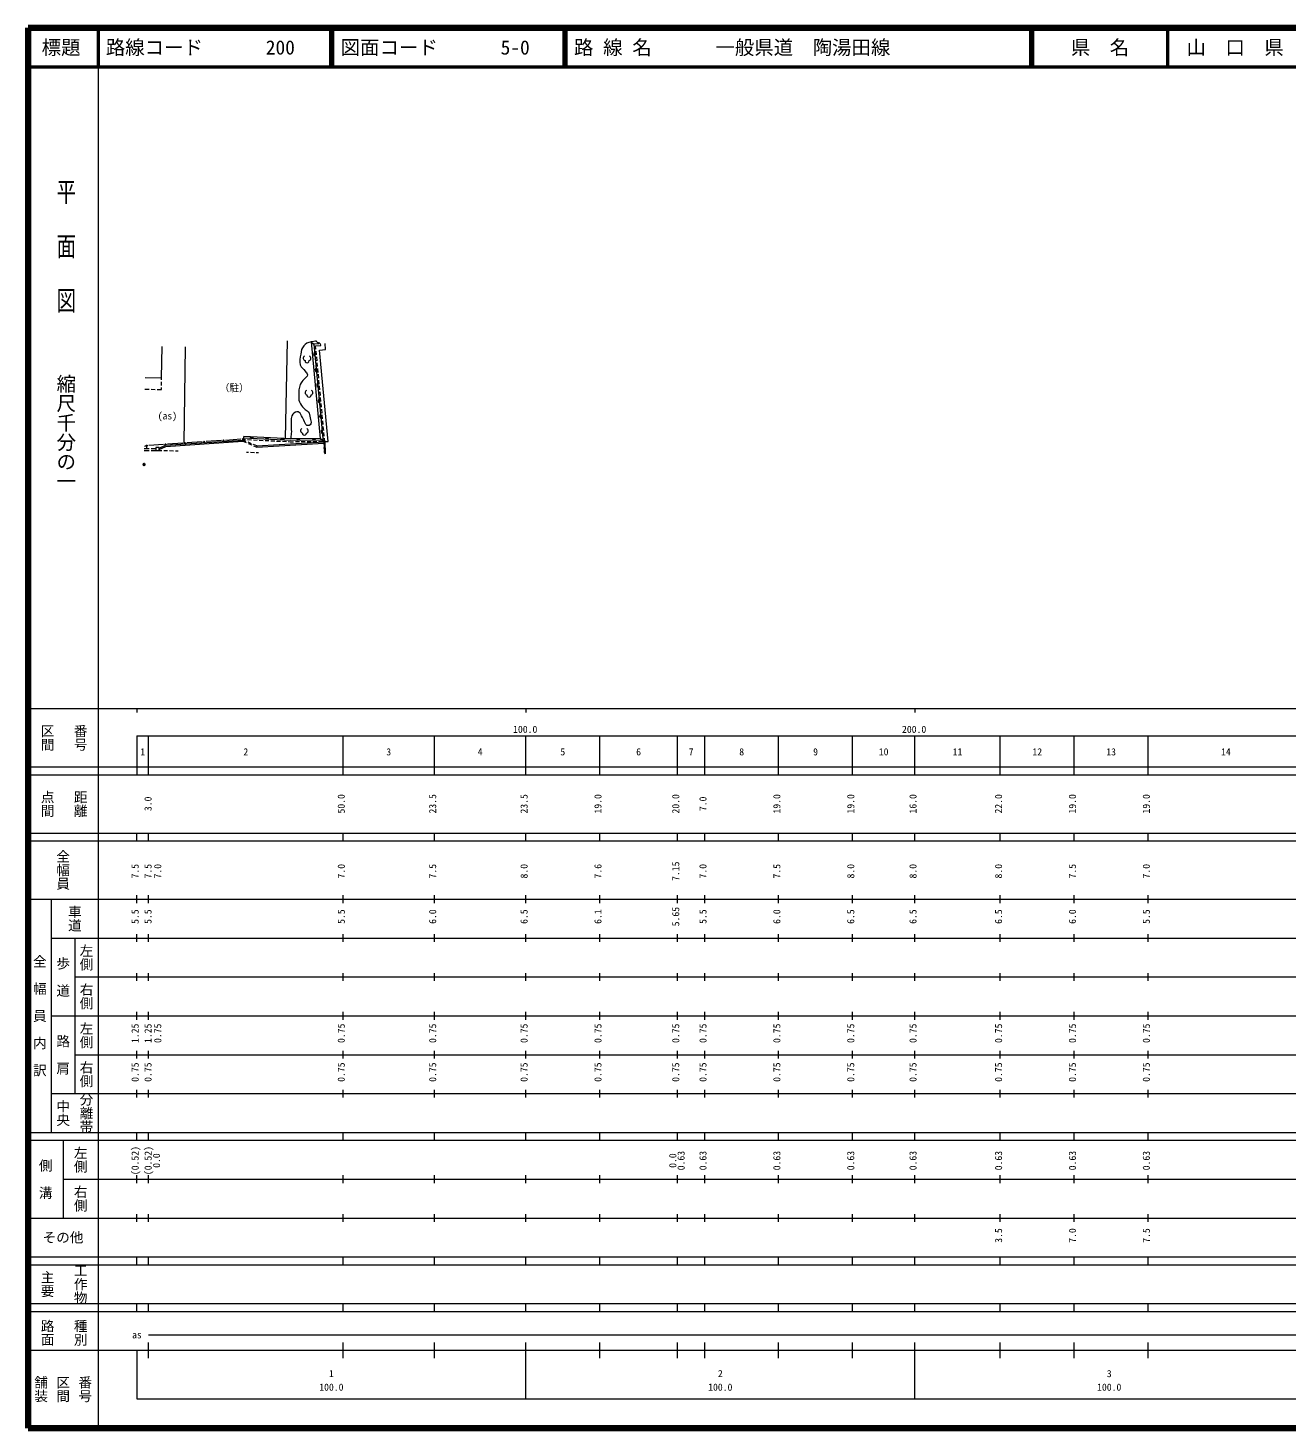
# Model space of a CAD drawing. Units: millimetres on the paper, with parts at other scales. Extents: x 40 to 680, y 20 to 380.
# Drawn here: x 40 to 363.7, y 20 to 380 of the extents above; entities that cross this region are included whole.
import ezdxf
from ezdxf.enums import TextEntityAlignment as Align

# ---------------------------------------------------------------- set-up
doc = ezdxf.new("R2010")
doc.units = ezdxf.units.MM
doc.header["$PDMODE"] = 32
doc.header["$PDSIZE"] = 0.5
for name, color, linetype, lineweight in [('M-BGD', 7, 'Continuous', 13), ('M-TTL', 2, 'Continuous', 140), ('M-TTL-BAND', 7, 'Continuous', 13), ('M-TTL-LINE', 7, 'Continuous', 50)]:
    doc.layers.add(name, color=color, linetype=linetype, lineweight=lineweight)
doc.layers.add('M-OTRS', color=6, linetype='Continuous')
doc.layers.add('M-TTL-TXT', color=7, linetype='Continuous')
doc.styles.add('@ＭＳ ゴシック', font='')
doc.styles.add('ＭＳ ゴシック', font='')
doc.styles.get('@ＭＳ ゴシック').set_extended_font_data('@MS Gothic')
doc.styles.get('ＭＳ ゴシック').set_extended_font_data('MS Gothic')

msp = doc.modelspace()

# ---------------------------------------------------------------- linework, layer by layer
at = {"layer": 'M-BGD'}
for p, q in [((106.201, 274.425), (106.682, 299.573)), ((112.788, 299.285), (115.145, 274.457)), ((115.26, 298.394), (115.245, 298.866)), ((74.355, 290.05), (74.475, 298.123)), ((80.163, 273.256), (80.531, 298.033)), ((113.527, 298.665), (115.903, 273.596)), ((113.963, 298.297), (115.26, 298.394)), ((114.047, 297.414), (113.963, 298.297)), ((114.189, 295.921), (114.094, 296.916)), ((114.33, 294.428), (114.236, 295.423)), ((114.472, 292.934), (114.377, 293.93)), ((114.613, 291.441), (114.519, 292.437)), ((70.101, 290.114), (74.355, 290.05)), ((74.325, 288.051), (74.34, 289.05)), ((74.348, 289.55), (74.355, 290.05)), ((114.755, 289.948), (114.66, 290.943)), ((114.896, 288.454), (114.802, 289.45)), ((70.068, 287.114), (71.189, 287.097)), ((71.689, 287.09), (72.689, 287.075)), ((73.189, 287.067), (74.31, 287.051)), ((74.31, 287.051), (74.318, 287.551)), ((115.038, 286.961), (114.943, 287.957)), ((115.179, 285.468), (115.085, 286.463)), ((115.321, 283.975), (115.227, 284.97)), ((115.463, 282.481), (115.368, 283.477)), ((115.604, 280.988), (115.51, 281.983)), ((115.746, 279.495), (115.651, 280.49)), ((115.887, 278.001), (115.793, 278.997)), ((116.029, 276.508), (115.934, 277.504)), ((89.776, 273.902), (85.796, 273.634)), ((94.753, 274.236), (90.773, 273.969)), ((95.222, 274.051), (95.243, 273.752)), ((96.116, 273.673), (95.222, 274.051)), ((95.243, 273.752), (96.135, 273.374)), ((95.944, 274.101), (95.432, 274.126)), ((97.443, 274.027), (96.444, 274.076)), ((98.941, 273.953), (97.942, 274.002)), ((100.439, 273.879), (99.44, 273.928)), ((101.937, 273.805), (100.938, 273.854)), ((103.435, 273.731), (102.436, 273.78)), ((104.933, 273.657), (103.935, 273.706)), ((106.432, 273.583), (105.433, 273.632)), ((114.271, 273.609), (113.271, 273.598)), ((115.599, 273.624), (114.771, 273.615)), ((115.595, 274.024), (115.145, 274.457)), ((115.595, 274.024), (115.599, 273.624)), ((115.599, 273.624), (115.903, 273.596)), ((115.903, 273.596), (116.301, 273.634)), ((116.047, 273.555), (116.301, 273.634)), ((116.17, 275.015), (116.076, 276.01)), ((116.301, 273.634), (116.218, 274.517)), ((116.301, 273.634), (116.434, 270.514)), ((69.898, 271.342), (71.144, 271.345)), ((69.903, 271.842), (71.146, 271.845)), ((69.911, 272.505), (70.499, 272.525)), ((70.499, 272.525), (70.49, 271.843)), ((74.843, 272.896), (71.025, 272.622)), ((71.644, 271.346), (72.891, 271.349)), ((71.646, 271.846), (72.89, 271.849)), ((73.691, 271.35), (74.406, 271.342)), ((74.906, 271.337), (75.906, 271.326)), ((79.821, 273.233), (75.841, 272.965)), ((76.406, 271.32), (77.406, 271.309)), ((77.906, 271.303), (78.621, 271.295)), ((84.798, 273.567), (80.818, 273.3)), ((96.15, 270.926), (96.705, 270.912)), ((97.498, 273.089), (96.577, 273.479)), ((96.596, 273.179), (97.517, 272.79)), ((97.205, 270.899), (98.204, 270.872)), ((98.852, 272.517), (97.958, 272.894)), ((97.977, 272.595), (98.87, 272.217)), ((98.704, 270.859), (99.259, 270.845)), ((98.852, 272.517), (116.047, 273.555)), ((98.852, 272.517), (98.87, 272.217)), ((98.87, 272.217), (116.066, 273.256)), ((107.443, 273.533), (106.931, 273.558)), ((108.271, 273.542), (107.443, 273.533)), ((109.771, 273.559), (108.771, 273.548)), ((111.271, 273.576), (110.271, 273.565)), ((112.771, 273.593), (111.771, 273.581)), ((116.047, 273.555), (116.066, 273.256)), ((116.066, 273.256), (116.434, 270.514))]:
    msp.add_line(p, q, dxfattribs=at)
for points in [[(114.094, 299.431), (112.788, 299.285), (113.527, 298.665)], [(114.816, 299.254), (114.816, 298.778), (113.527, 298.665)], [(114.816, 298.778), (114.094, 299.431), (114.099, 299.682)], [(116.301, 273.634), (117.193, 273.637), (114.957, 297.194), (116.504, 297.318), (116.431, 298.85)], [(73.689, 271.916), (75.354, 272.707), (95.222, 274.051)], [(73.69, 271.585), (75.431, 272.412), (95.243, 273.752)], [(95.432, 274.126), (95.452, 274.525), (95.457, 274.959)], [(115.595, 274.024), (107.451, 273.933), (95.452, 274.525)], [(115.145, 274.457), (107.46, 274.362), (95.457, 274.959)]]:
    msp.add_lwpolyline(points, dxfattribs=at)
msp.add_lwpolyline([(72.89, 271.849), (72.891, 271.349), (73.691, 271.35), (73.689, 272.15), (72.889, 272.149)], close=True, dxfattribs=at)
for centre in [(85.297, 273.601), (90.275, 273.935), (95.252, 274.27), (70.526, 272.587), (75.342, 272.932), (80.319, 273.266)]:
    msp.add_circle(centre, 0.15, dxfattribs=at)
for centre, radius, start, end in [((111.355, 295.058), 0.599, 113.41499, 257.24843), ((112.158, 295.058), 0.599, 282.68482, 66.51826), ((114.037, 296.111), 0.567, 123.48764, 247.34266), ((111.756, 294.442), 0.534, 176.49522, 3.43804), ((114.414, 292.129), 0.567, 123.48764, 247.34266), ((114.792, 288.147), 0.567, 123.48764, 247.34266), ((111.853, 286.22), 0.599, 113.41499, 257.24843), ((112.254, 285.604), 0.534, 176.49522, 3.43804), ((112.656, 286.22), 0.599, 282.68482, 66.51826), ((115.169, 284.164), 0.567, 123.48764, 247.34266), ((115.547, 280.182), 0.567, 123.48764, 247.34266), ((97.443, 274.16), 0.567, 25.24603, 149.10106), ((101.438, 273.963), 0.567, 25.24603, 149.10106), ((105.433, 273.766), 0.567, 25.24603, 149.10106), ((109.526, 273.69), 0.567, 28.71467, 152.5697), ((110.673, 276.432), 0.599, 113.41499, 257.24843), ((111.074, 275.816), 0.534, 176.49522, 3.43804), ((111.476, 276.432), 0.599, 282.68482, 66.51826), ((113.526, 273.734), 0.567, 28.71467, 152.5697), ((115.924, 276.2), 0.567, 123.48764, 247.34266), ((116.624, 273.127), 0.601, 122.50261, 242.3628), ((116.668, 272.087), 0.601, 122.50261, 242.3628), ((116.713, 271.047), 0.601, 122.50261, 242.3628)]:
    msp.add_arc(centre, radius, start, end, dxfattribs=at)
msp.add_open_spline([(112.788, 299.285), (111.956, 299.047), (111.436, 298.893), (110.88, 298.255), (110.31, 297.602), (110.287, 297.02), (110.133, 296.167), (109.938, 295.091), (109.727, 294.424), (110.019, 293.371), (110.234, 292.599), (110.793, 292.388), (111.249, 291.729), (111.495, 291.374), (111.835, 291.229), (111.845, 290.796), (111.858, 290.246), (111.317, 290.119), (110.987, 289.678), (110.598, 289.161), (110.248, 288.94), (110.016, 288.336), (109.626, 287.319), (109.598, 286.667), (109.604, 285.577), (109.608, 284.923), (109.515, 284.51), (109.781, 283.911), (110.119, 283.149), (110.395, 282.738), (110.982, 282.146), (111.355, 281.769), (111.744, 281.748), (112.063, 281.325), (112.446, 280.817), (112.386, 280.382), (112.51, 279.758), (112.627, 279.168), (112.974, 278.763), (112.695, 278.229), (112.499, 277.853), (112.073, 277.667), (111.688, 277.82), (111.155, 278.031), (111.277, 278.642), (110.943, 279.125), (110.314, 280.037), (110.138, 281.454), (109.154, 281.326), (108.567, 281.25), (108.094, 280.86), (107.849, 280.246), (107.469, 279.297), (107.686, 278.657), (107.661, 277.635), (107.642, 276.893), (107.77, 276.473), (107.697, 275.734), (107.643, 275.193), (107.607, 274.985), (107.46, 274.362)], degree=3, knots=[0, 0, 0, 0, 1, 1, 1, 2, 2, 2, 3, 3, 3, 4, 4, 4, 5, 5, 5, 6, 6, 6, 7, 7, 7, 8, 8, 8, 9, 9, 9, 10, 10, 10, 11, 11, 11, 12, 12, 12, 13, 13, 13, 14, 14, 14, 15, 15, 15, 16, 16, 16, 17, 17, 17, 18, 18, 18, 19, 19, 19, 20, 20, 20, 20], dxfattribs=at)
at = {"layer": 'M-OTRS'}
msp.add_point((69.831, 267.766), dxfattribs=at)
at = {"layer": 'M-TTL'}
for p, q in [((40, 380), (40, 20)), ((680, 380), (40, 380)), ((40, 20), (680, 20))]:
    msp.add_line(p, q, dxfattribs=at)
at = {"layer": 'M-TTL-BAND'}
for p, q in [((58, 370), (58, 20)), ((40, 205), (579, 205)), ((68, 205), (68, 204)), ((168, 205), (168, 204)), ((268, 205), (268, 204)), ((68, 198), (579, 198)), ((68, 198), (68, 188)), ((71, 188), (71, 198)), ((121, 188), (121, 198)), ((144.5, 188), (144.5, 198)), ((168, 188), (168, 198)), ((187, 188), (187, 198)), ((207, 188), (207, 198)), ((214, 188), (214, 198)), ((233, 188), (233, 198)), ((252, 188), (252, 198)), ((268, 188), (268, 198)), ((290, 188), (290, 198)), ((309, 188), (309, 198)), ((328, 188), (328, 198)), ((40, 190), (579, 190)), ((40, 188), (579, 188)), ((40, 173), (579, 173)), ((68, 171), (68, 173)), ((71, 171), (71, 173)), ((121, 171), (121, 173)), ((144.5, 171), (144.5, 173)), ((168, 171), (168, 173)), ((187, 171), (187, 173)), ((207, 171), (207, 173)), ((214, 171), (214, 173)), ((233, 171), (233, 173)), ((252, 171), (252, 173)), ((268, 171), (268, 173)), ((290, 171), (290, 173)), ((309, 171), (309, 173)), ((328, 171), (328, 173)), ((40, 171), (579, 171)), ((40, 156), (579, 156)), ((46, 96), (46, 156)), ((68, 155), (68, 157)), ((71, 155), (71, 157)), ((121, 155), (121, 157)), ((144.5, 155), (144.5, 157)), ((168, 155), (168, 157)), ((187, 155), (187, 157)), ((207, 155), (207, 157)), ((214, 155), (214, 157)), ((233, 155), (233, 157)), ((252, 155), (252, 157)), ((268, 155), (268, 157)), ((290, 155), (290, 157)), ((309, 155), (309, 157)), ((328, 155), (328, 157)), ((46, 146), (579, 146)), ((52, 146), (52, 106)), ((68, 145), (68, 147)), ((71, 145), (71, 147)), ((121, 145), (121, 147)), ((144.5, 145), (144.5, 147)), ((168, 145), (168, 147)), ((187, 145), (187, 147)), ((207, 145), (207, 147)), ((214, 145), (214, 147)), ((233, 145), (233, 147)), ((252, 145), (252, 147)), ((268, 145), (268, 147)), ((290, 145), (290, 147)), ((309, 145), (309, 147)), ((328, 145), (328, 147)), ((68, 135), (68, 137)), ((71, 135), (71, 137)), ((121, 135), (121, 137)), ((144.5, 135), (144.5, 137)), ((168, 135), (168, 137)), ((187, 135), (187, 137)), ((207, 135), (207, 137)), ((214, 135), (214, 137)), ((233, 135), (233, 137)), ((252, 135), (252, 137)), ((268, 135), (268, 137)), ((290, 135), (290, 137)), ((309, 135), (309, 137)), ((328, 135), (328, 137)), ((52, 136), (579, 136)), ((46, 126), (579, 126)), ((68, 125), (68, 127)), ((71, 125), (71, 127)), ((121, 125), (121, 127)), ((144.5, 125), (144.5, 127)), ((168, 125), (168, 127)), ((187, 125), (187, 127)), ((207, 125), (207, 127)), ((214, 125), (214, 127)), ((233, 125), (233, 127)), ((252, 125), (252, 127)), ((268, 125), (268, 127)), ((290, 125), (290, 127)), ((309, 125), (309, 127)), ((328, 125), (328, 127)), ((52, 116), (579, 116)), ((68, 115), (68, 117)), ((71, 115), (71, 117)), ((121, 115), (121, 117)), ((144.5, 115), (144.5, 117)), ((168, 115), (168, 117)), ((187, 115), (187, 117)), ((207, 115), (207, 117)), ((214, 115), (214, 117)), ((233, 115), (233, 117)), ((252, 115), (252, 117)), ((268, 115), (268, 117)), ((290, 115), (290, 117)), ((309, 115), (309, 117)), ((328, 115), (328, 117)), ((46, 106), (579, 106)), ((68, 105), (68, 107)), ((71, 105), (71, 107)), ((121, 105), (121, 107)), ((144.5, 105), (144.5, 107)), ((168, 105), (168, 107)), ((187, 105), (187, 107)), ((207, 105), (207, 107)), ((214, 105), (214, 107)), ((233, 105), (233, 107)), ((252, 105), (252, 107)), ((268, 105), (268, 107)), ((290, 105), (290, 107)), ((309, 105), (309, 107)), ((328, 105), (328, 107)), ((40, 96), (579, 96)), ((40, 94), (579, 94)), ((49, 94), (49, 74)), ((68, 94), (68, 96)), ((71, 94), (71, 96)), ((121, 94), (121, 96)), ((144.5, 94), (144.5, 96)), ((168, 94), (168, 96)), ((187, 94), (187, 96)), ((207, 94), (207, 96)), ((214, 94), (214, 96)), ((233, 94), (233, 96)), ((252, 94), (252, 96)), ((268, 94), (268, 96)), ((290, 94), (290, 96)), ((309, 94), (309, 96)), ((328, 94), (328, 96)), ((49, 84), (579, 84)), ((68, 83), (68, 85)), ((71, 83), (71, 85)), ((121, 83), (121, 85)), ((144.5, 83), (144.5, 85)), ((168, 83), (168, 85)), ((187, 83), (187, 85)), ((207, 83), (207, 85)), ((214, 83), (214, 85)), ((233, 83), (233, 85)), ((252, 83), (252, 85)), ((268, 83), (268, 85)), ((290, 83), (290, 85)), ((309, 83), (309, 85)), ((328, 83), (328, 85)), ((40, 74), (579, 74)), ((68, 73), (68, 75)), ((71, 73), (71, 75)), ((121, 73), (121, 75)), ((144.5, 73), (144.5, 75)), ((168, 73), (168, 75)), ((187, 73), (187, 75)), ((207, 73), (207, 75)), ((214, 73), (214, 75)), ((233, 73), (233, 75)), ((252, 73), (252, 75)), ((268, 73), (268, 75)), ((290, 73), (290, 75)), ((309, 73), (309, 75)), ((328, 73), (328, 75)), ((40, 64), (579, 64)), ((40, 62), (579, 62)), ((68, 62), (68, 64)), ((71, 62), (71, 64)), ((121, 62), (121, 64)), ((144.5, 62), (144.5, 64)), ((168, 62), (168, 64)), ((187, 62), (187, 64)), ((207, 62), (207, 64)), ((214, 62), (214, 64)), ((233, 62), (233, 64)), ((252, 62), (252, 64)), ((268, 62), (268, 64)), ((290, 62), (290, 64)), ((309, 62), (309, 64)), ((328, 62), (328, 64)), ((40, 52), (579, 52)), ((68, 50), (68, 52)), ((71, 50), (71, 52)), ((121, 50), (121, 52)), ((144.5, 50), (144.5, 52)), ((168, 50), (168, 52)), ((187, 50), (187, 52)), ((207, 50), (207, 52)), ((214, 50), (214, 52)), ((233, 50), (233, 52)), ((252, 50), (252, 52)), ((268, 50), (268, 52)), ((290, 50), (290, 52)), ((309, 50), (309, 52)), ((328, 50), (328, 52)), ((40, 50), (579, 50)), ((71, 44), (540, 44)), ((40, 40), (579, 40)), ((68, 40), (68, 27.5)), ((71, 38), (71, 42)), ((121, 38), (121, 42)), ((144.5, 38), (144.5, 42)), ((168, 27.5), (168, 42)), ((187, 38), (187, 42)), ((207, 38), (207, 42)), ((214, 38), (214, 42)), ((233, 38), (233, 42)), ((252, 38), (252, 42)), ((268, 27.5), (268, 42)), ((290, 38), (290, 42)), ((309, 38), (309, 42)), ((328, 38), (328, 42)), ((68, 27.5), (579, 27.5))]:
    msp.add_line(p, q, dxfattribs=at)
at = {"layer": 'M-TTL-LINE'}
for p, q in [((58, 380), (58, 370)), ((117.75, 380), (117.75, 370)), ((118.25, 380), (118.25, 370)), ((177.75, 380), (177.75, 370)), ((178.25, 380), (178.25, 370)), ((297.75, 380), (297.75, 370)), ((298.25, 380), (298.25, 370)), ((333, 380), (333, 370)), ((40, 370), (680, 370))]:
    msp.add_line(p, q, dxfattribs=at)

# ---------------------------------------------------------------- texts
at = {"layer": 'M-BGD', "style": 'ＭＳ ゴシック'}
for s, p in [('（駐）', (93.031, 287.462)), ('(as)', (75.836, 280.267))]:
    msp.add_text(s, height=1.833, rotation=359.967, dxfattribs=at).set_placement(p, align=Align.MIDDLE_CENTER)
at = {"layer": 'M-TTL-BAND', "style": '@ＭＳ ゴシック', "width": 1.4}
msp.add_text('平  面  図', height=3.666, rotation=270, dxfattribs=at).set_placement((49.777, 306.475), align=Align.MIDDLE_RIGHT)
at = {"layer": 'M-TTL-BAND', "style": '@ＭＳ ゴシック'}
msp.add_text('縮尺千分の一', height=3.666, rotation=270, dxfattribs=at).set_placement((49.777, 261.03), align=Align.MIDDLE_RIGHT)
for s, p in [('区間', (45, 197.5)), ('番号', (53.5, 197.5)), ('点間', (45, 180.5)), ('距離', (53.5, 180.5)), ('全幅員', (49, 163.5)), ('車道', (52, 151)), ('左側', (55, 141)), ('全\u3000幅\u3000員\u3000内\u3000訳', (43, 126)), ('歩\u3000道', (49, 136)), ('右側', (55, 131)), ('左側', (55, 121)), ('路\u3000肩', (49, 116)), ('右側', (55, 111)), ('分離帯', (55, 101)), ('中央', (49, 101)), ('左側', (53.5, 89)), ('側\u3000溝', (44.5, 84)), ('右側', (53.5, 79)), ('工作物', (53.5, 57)), ('主要', (45, 57)), ('路面', (45, 44.5)), ('種別', (53.5, 44.5)), ('舗装', (43.333, 30)), ('区間', (49, 30)), ('番号', (54.667, 30))]:
    msp.add_text(s, height=2.566, rotation=270, dxfattribs=at).set_placement(p, align=Align.MIDDLE_CENTER)
at = {"layer": 'M-TTL-BAND', "style": 'ＭＳ ゴシック'}
for s, p in [('100.0', (167.844, 198.195)), ('200.0', (267.844, 198.195)), ('1', (69.5, 192.405)), ('2', (96, 192.405)), ('3', (132.75, 192.405)), ('4', (156.25, 192.405)), ('5', (177.5, 192.405)), ('6', (197, 192.405)), ('7', (210.5, 192.405)), ('8', (223.5, 192.405)), ('9', (242.5, 192.405)), ('10', (260, 192.405)), ('11', (279, 192.405)), ('12', (299.5, 192.405)), ('13', (318.5, 192.405)), ('14', (348, 192.405)), ('as', (68, 42.5)), ('1', (118, 32.523)), ('2', (218, 32.523)), ('3', (318, 32.523)), ('100.0', (118, 29.033)), ('100.0', (218, 29.033)), ('100.0', (318, 29.033))]:
    msp.add_text(s, height=1.833, dxfattribs=at).set_placement(p, align=Align.BOTTOM_CENTER)
for s, p in [('3.0', (72.313, 180.5)), ('50.0', (122, 180.5)), ('23.5', (145.5, 180.5)), ('23.5', (169, 180.5)), ('19.0', (188, 180.5)), ('20.0', (208, 180.5)), ('7.0', (215, 180.5)), ('19.0', (234, 180.5)), ('19.0', (253, 180.5)), ('16.0', (269, 180.5)), ('22.0', (291, 180.5)), ('19.0', (310, 180.5)), ('19.0', (329, 180.5)), ('7.5', (69, 163.174)), ('7.5', (72.313, 163.174)), ('7.0', (74.813, 163.174)), ('7.0', (122, 163.174)), ('7.5', (145.5, 163.174)), ('8.0', (169, 163.174)), ('7.6', (188, 163.174)), ('7.15', (208, 163.174)), ('7.0', (215, 163.174)), ('7.5', (234, 163.174)), ('8.0', (253, 163.174)), ('8.0', (269, 163.174)), ('8.0', (291, 163.174)), ('7.5', (310, 163.174)), ('7.0', (329, 163.174)), ('5.5', (69, 151.5)), ('5.5', (72.313, 151.5)), ('5.5', (122, 151.5)), ('6.0', (145.5, 151.5)), ('6.5', (169, 151.5)), ('6.1', (188, 151.5)), ('5.65', (208, 151.5)), ('5.5', (215, 151.5)), ('6.0', (234, 151.5)), ('6.5', (253, 151.5)), ('6.5', (269, 151.5)), ('6.5', (291, 151.5)), ('6.0', (310, 151.5)), ('5.5', (329, 151.5)), ('1.25', (69, 121.5)), ('1.25', (72.313, 121.5)), ('0.75', (74.813, 121.5)), ('0.75', (122, 121.5)), ('0.75', (145.5, 121.5)), ('0.75', (169, 121.5)), ('0.75', (188, 121.5)), ('0.75', (208, 121.5)), ('0.75', (215, 121.5)), ('0.75', (234, 121.5)), ('0.75', (253, 121.5)), ('0.75', (269, 121.5)), ('0.75', (291, 121.5)), ('0.75', (310, 121.5)), ('0.75', (329, 121.5)), ('0.75', (69, 111.5)), ('0.75', (72.313, 111.5)), ('0.75', (122, 111.5)), ('0.75', (145.5, 111.5)), ('0.75', (169, 111.5)), ('0.75', (188, 111.5)), ('0.75', (208, 111.5)), ('0.75', (215, 111.5)), ('0.75', (234, 111.5)), ('0.75', (253, 111.5)), ('0.75', (269, 111.5)), ('0.75', (291, 111.5)), ('0.75', (310, 111.5)), ('0.75', (329, 111.5)), ('(0.52)', (69, 88.764)), ('(0.52)', (72.343, 88.764)), ('0.0', (74.493, 88.764)), ('0.0', (207.235, 88.764)), ('0.63', (209.37, 88.764)), ('0.63', (215, 88.764)), ('0.63', (234, 88.764)), ('0.63', (253, 88.764)), ('0.63', (269, 88.764)), ('0.63', (291, 88.764)), ('0.63', (310, 88.764)), ('0.63', (329, 88.764)), ('3.5', (291, 69.5)), ('7.0', (310, 69.5)), ('7.5', (329, 69.5))]:
    msp.add_text(s, height=1.833, rotation=90, dxfattribs=at).set_placement(p, align=Align.BOTTOM_CENTER)
msp.add_text('その他', height=2.566, dxfattribs=at).set_placement((49, 69), align=Align.MIDDLE_CENTER)
at = {"layer": 'M-TTL-TXT', "style": 'ＭＳ ゴシック'}
for s, p in [('標題', (48.5, 375)), ('県\u3000名', (315.625, 375)), ('山\u3000口\u3000県', (350.375, 375))]:
    msp.add_text(s, height=3.666, dxfattribs=at).set_placement(p, align=Align.MIDDLE_CENTER)
for s, p in [('路線コード', (60, 375)), ('200', (101.142, 375)), ('図面コード', (120.38, 375)), ('5-0', (161.521, 375)), ('路 線 名', (180.38, 375)), ('一般県道\u3000陶湯田線', (216.734, 375))]:
    msp.add_text(s, height=3.666, dxfattribs=at).set_placement(p, align=Align.MIDDLE_LEFT)

doc.saveas('drawing.dxf')
